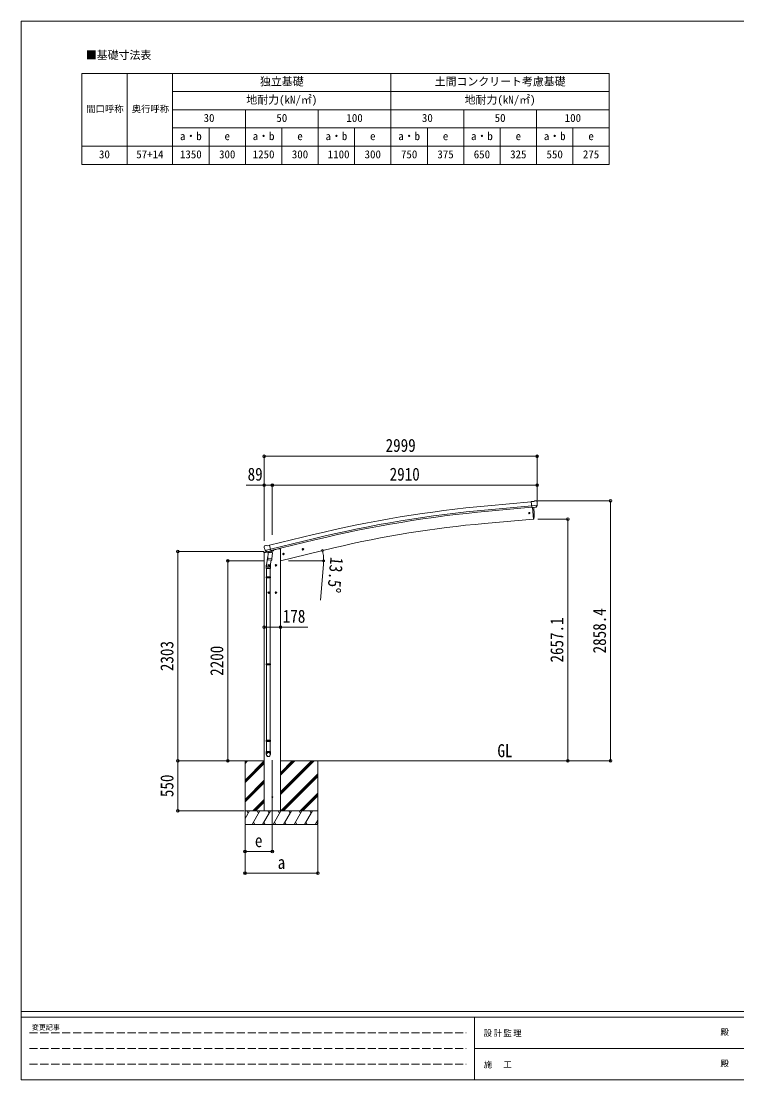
# Model space of a CAD drawing. Units: millimetres at full size, sheet at 1:30. Extents: x -8385 to 8479, y -5853 to 5787.
# Drawn here: x -8385 to -518, y -5853 to 5787 of the extents above; entities that cross this region are included whole.
import ezdxf
from ezdxf.enums import TextEntityAlignment as Align

# ---------------------------------------------------------------- set-up
doc = ezdxf.new("R2010")
doc.units = ezdxf.units.MM
doc.header["$LTSCALE"] = 30
doc.header["$PDMODE"] = 32
doc.header["$PDSIZE"] = 30
doc.linetypes.add('DASHED3', pattern=[4, 3, -1])
for name, color, linetype, lineweight in [('0-0_0', 7, 'Continuous', 9), ('0-1_本体', 4, 'Continuous', 9), ('0-2_部品', 7, 'Continuous', 9), ('0-8_PARTS2', 2, 'Continuous', 9), ('0-A_寸法', 6, 'Continuous', 9), ('0-F_PARTS1', 7, 'Continuous', 18), ('F-0_240', 7, 'Continuous', 9)]:
    doc.layers.add(name, color=color, linetype=linetype, lineweight=lineweight)
doc.styles.add('ＭＳ ゴシック', font='')
doc.styles.get('ＭＳ ゴシック').set_extended_font_data('MS Gothic')

msp = doc.modelspace()

# ---------------------------------------------------------------- linework, layer by layer
at = {"layer": '0-0_0', "color": 6}
for p, q in [((-1907.54, -2345.47), (-1907.54, 512.93)), ((-2376.56, 311.63), (-2376.56, -2345.47))]:
    msp.add_line(p, q, dxfattribs=at)
at = {"layer": '0-0_0'}
for p, q in [((-6298.79, -2345.47), (-5713.45, -2345.47)), ((-5924.7, -2556.7), (-5713.45, -2345.45)), ((-5924.7, -2345.47), (-5924.7, -3045.47)), ((-5924.7, -2372.85), (-5897.32, -2345.47)), ((-5924.7, -2358.71), (-5911.46, -2345.47)), ((-5924.7, -2570.84), (-5713.45, -2359.59)), ((-5924.7, -2584.98), (-5713.45, -2373.74)), ((-5535.45, -2716.23), (-5164.69, -2345.47)), ((-5535.45, -2687.95), (-5192.97, -2345.47)), ((-5535.45, -2702.09), (-5178.83, -2345.47)), ((-5535.45, -2504.1), (-5376.82, -2345.47)), ((-5535.45, -2489.96), (-5390.96, -2345.47)), ((-5535.45, -2475.82), (-5405.1, -2345.47)), ((-5535.45, -2345.47), (-2706.03, -2345.47)), ((-5124.7, -2345.47), (-5124.7, -3045.47)), ((-5924.7, -2768.83), (-5713.45, -2557.58)), ((-5530.84, -2895.47), (-5124.7, -2489.33)), ((-5516.7, -2895.47), (-5124.7, -2503.48)), ((-5502.56, -2895.47), (-5124.7, -2517.62)), ((-5924.7, -2782.97), (-5713.45, -2571.73)), ((-5924.7, -2797.12), (-5713.45, -2585.87)), ((-5839.21, -2895.47), (-5713.45, -2769.71)), ((-5825.07, -2895.47), (-5713.45, -2783.86)), ((-5318.71, -2895.47), (-5124.7, -2701.46)), ((-5304.57, -2895.47), (-5124.7, -2715.61)), ((-5290.42, -2895.47), (-5124.7, -2729.75)), ((-5124.7, -2895.47), (-5924.7, -2895.47)), ((-5924.7, -2979.3), (-5876.3, -2895.47)), ((-5891.3, -2921.45), (-5906.3, -2895.47)), ((-5847.43, -3045.47), (-5760.83, -2895.47)), ((-5810.92, -2895.47), (-5713.45, -2798)), ((-5775.83, -2921.45), (-5790.83, -2895.47)), ((-5731.96, -3045.47), (-5645.36, -2895.47)), ((-5660.36, -2921.45), (-5675.36, -2895.47)), ((-5616.49, -3045.47), (-5529.89, -2895.47)), ((-5544.89, -2921.45), (-5559.89, -2895.47)), ((-5501.02, -3045.47), (-5414.42, -2895.47)), ((-5429.42, -2921.45), (-5444.42, -2895.47)), ((-5385.55, -3045.47), (-5298.95, -2895.47)), ((-5328.95, -2895.47), (-5313.95, -2921.45)), ((-5270.08, -3045.47), (-5183.48, -2895.47)), ((-5198.48, -2921.45), (-5213.48, -2895.47)), ((-5832.43, -3019.49), (-5817.44, -3045.47)), ((-5716.96, -3019.49), (-5701.96, -3045.47)), ((-5601.49, -3019.49), (-5586.49, -3045.47)), ((-5486.02, -3019.49), (-5471.03, -3045.47)), ((-5370.55, -3019.49), (-5355.56, -3045.47)), ((-5255.08, -3019.49), (-5240.08, -3045.47)), ((-5154.61, -3045.47), (-5124.7, -2993.66)), ((-5139.61, -3019.49), (-5124.61, -3045.47)), ((-5924.7, -3045.47), (-5124.7, -3045.47))]:
    msp.add_line(p, q, dxfattribs=at)
at = {"layer": '0-1_本体'}
for p, q in [((-3254.46, 459.15), (-2777.13, 502.2)), ((-3250.58, 416.17), (-2773.41, 459.2)), ((-3249.07, 399.4), (-2771.9, 442.43)), ((-2764.68, 440.22), (-2753.42, 311.62)), ((-2753.42, 311.62), (-3291.37, 264.56)), ((-5653.98, 24.68), (-5171.1, 142.16)), ((-5643.95, -17.31), (-5160.86, 100)), ((-5639.97, -33.67), (-5156.89, 83.63)), ((-5713.45, -2895.47), (-5713.45, -58.92)), ((-5685.48, -42.21), (-5685.48, -42.76)), ((-5611.46, -27.96), (-5559.45, -15.47)), ((-5535.45, -15.47), (-5559.45, -15.47)), ((-4947.36, -4.29), (-5535.45, -145.47)), ((-5535.45, -15.47), (-5535.45, -2895.47))]:
    msp.add_line(p, q, dxfattribs=at)
at = {"layer": '0-1_本体', "color": 6}
msp.add_line((-5535.45, -875.65), (-5713.45, -875.65), dxfattribs=at)
at = {"layer": '0-1_本体'}
for centre, radius, start, end in [((-2078.4, -12594.87), 13106.9, 95.14794, 103.64794), ((-2078.4, -12594.87), 13063.74, 95.14794, 103.64794), ((-2078.4, -12594.87), 13046.9, 95.14794, 103.64794), ((-2312.77, -10998.1), 11305.08, 94.96591, 103.47643)]:
    msp.add_arc(centre, radius, start, end, dxfattribs=at)
at = {"layer": '0-2_部品'}
for p, q in [((-2750.74, 506.6), (-2777.31, 504.27)), ((-2771.65, 439.61), (-2777.31, 504.27)), ((-2750.74, 506.6), (-2739.02, 513.36)), ((-2724.12, 514.95), (-2737.78, 513.75)), ((-2714.98, 509.19), (-2720.47, 513.8)), ((-2713.92, 507.15), (-2713.8, 505.81)), ((-2714.44, 464.31), (-2773.36, 459.15)), ((-2761.69, 440.48), (-2771.65, 439.61)), ((-2753.62, 313.89), (-2764.68, 440.22)), ((-2728.08, 443.42), (-2735.79, 442.75)), ((-2725.69, 444.82), (-2714.76, 463.76)), ((-2753.38, 311.12), (-2753.62, 313.89)), ((-2750.77, 311.51), (-2753.38, 311.12)), ((-5715.44, 9.1), (-5715.16, 7.95)), ((-5711.22, 17.67), (-5715.08, 11.38)), ((-5708.12, 19.92), (-5694.94, 23.09)), ((-5680.38, 20.41), (-5693.64, 23.11)), ((-5680.38, 20.41), (-5654.45, 26.64)), ((-5716.01, -59.53), (-5672.99, -49.2)), ((-5716.01, -52.64), (-5716.01, -59.53)), ((-5687.56, -43.44), (-5713.71, -49.72)), ((-5701.38, -31.21), (-5643.88, -17.4)), ((-5684.53, -46.12), (-5700.91, -31.63)), ((-5672.94, -95.64), (-5688.85, -191.81)), ((-5681.82, -46.69), (-5674.3, -44.88)), ((-5680.99, -46.58), (-5679.46, -46.21)), ((-5679.46, -46.21), (-5642.75, -37.4)), ((-5677.62, -46.44), (-5677.67, -47.18)), ((-5676.91, -48.22), (-5651.1, -54.66)), ((-5670, -53.57), (-5674.67, -120.41)), ((-5624.31, -56.76), (-5670, -53.57)), ((-5668.22, -50.39), (-5668.45, -53.68)), ((-5648.7, -39.23), (-5649.73, -53.83)), ((-5642.75, -37.4), (-5641.22, -37.03)), ((-5639.67, -34.93), (-5638.73, -35)), ((-5638.73, -35), (-5625.41, -50.31)), ((-5634.43, -39.94), (-5615.29, -35.35)), ((-5628.98, -123.6), (-5624.31, -56.76)), ((-5625.41, -50.31), (-5625.86, -56.66)), ((-5611.46, -26.75), (-5611.46, -30.49)), ((-5511.89, -73.07), (-5492.44, -68.4)), ((-5507.33, -65.29), (-5509.46, -72.49)), ((-5500.03, -63.54), (-5507.33, -65.29)), ((-5499.83, -80.46), (-5504.5, -61.01)), ((-5494.87, -68.99), (-5500.03, -63.54)), ((-5497, -76.18), (-5494.87, -68.99)), ((-5297.96, -21.71), (-5278.51, -17.04)), ((-5293.4, -13.93), (-5295.53, -21.13)), ((-5286.1, -12.18), (-5293.4, -13.93)), ((-5285.9, -29.1), (-5290.57, -9.65)), ((-5280.93, -17.62), (-5286.1, -12.18)), ((-5283.07, -24.82), (-5280.93, -17.62)), ((-5691, -228.97), (-5691, -194.62)), ((-5645, -228.97), (-5691, -228.97)), ((-5689, -228.97), (-5689, -322.97)), ((-5675.53, -132.87), (-5674.66, -120.41)), ((-5675.13, -134.23), (-5675.14, -134.23)), ((-5628.98, -123.6), (-5674.67, -120.41)), ((-5654.45, -195.71), (-5674.45, -195.71)), ((-5673.69, -135.01), (-5631.99, -137.93)), ((-5664.45, -188.21), (-5670.95, -191.96)), ((-5670.95, -191.96), (-5670.95, -199.47)), ((-5670.95, -199.47), (-5664.45, -203.22)), ((-5664.45, -205.71), (-5664.45, -185.71)), ((-5657.95, -191.96), (-5664.45, -188.21)), ((-5637.42, -137.55), (-5648.15, -201.13)), ((-5647, -228.97), (-5647, -322.97)), ((-5645, -194.32), (-5645, -228.97)), ((-5629, -123.6), (-5629.88, -136.3)), ((-5574.45, -195.71), (-5594.45, -195.71)), ((-5584.45, -188.21), (-5590.95, -191.96)), ((-5590.95, -191.96), (-5590.95, -199.47)), ((-5590.95, -199.47), (-5584.45, -203.22)), ((-5584.45, -205.71), (-5584.45, -185.71)), ((-5577.95, -191.96), (-5584.45, -188.21)), ((-5691, -324.97), (-5690, -322.97)), ((-5645, -324.97), (-5691, -324.97)), ((-5645, -332.97), (-5691, -332.97)), ((-5646, -322.97), (-5690, -322.97)), ((-5646, -334.97), (-5690, -334.97)), ((-5689, -334.97), (-5689, -1279.16)), ((-5647, -334.97), (-5647, -1279.16)), ((-5645, -324.97), (-5646, -322.97)), ((-5645, -332.97), (-5646, -334.97)), ((-5645, -324.97), (-5645, -332.97)), ((-5654.45, -495.71), (-5674.45, -495.71)), ((-5664.45, -488.21), (-5670.95, -491.96)), ((-5670.95, -491.96), (-5670.95, -499.47)), ((-5670.95, -499.47), (-5664.45, -503.22)), ((-5664.45, -505.71), (-5664.45, -485.71)), ((-5657.95, -491.96), (-5664.45, -488.21)), ((-5574.45, -495.71), (-5594.45, -495.71)), ((-5584.45, -488.21), (-5590.95, -491.96)), ((-5590.95, -491.96), (-5590.95, -499.47)), ((-5590.95, -499.47), (-5584.45, -503.22)), ((-5584.45, -505.71), (-5584.45, -485.71)), ((-5577.95, -491.96), (-5584.45, -488.21)), ((-5691, -1281.16), (-5690, -1279.16)), ((-5646, -1279.16), (-5690, -1279.16)), ((-5645, -1281.16), (-5646, -1279.16)), ((-5645, -1281.16), (-5691, -1281.16)), ((-5645, -1289.16), (-5691, -1289.16)), ((-5646, -1291.16), (-5690, -1291.16)), ((-5689, -1291.16), (-5689, -2119.35)), ((-5647, -1291.16), (-5647, -2119.35)), ((-5645, -1289.16), (-5646, -1291.16)), ((-5645, -1281.16), (-5645, -1289.16)), ((-5691, -2121.35), (-5690, -2119.35)), ((-5645, -2121.35), (-5691, -2121.35)), ((-5645, -2129.35), (-5691, -2129.35)), ((-5646, -2119.35), (-5690, -2119.35)), ((-5646, -2131.35), (-5690, -2131.35)), ((-5689, -2131.35), (-5689, -2241.35)), ((-5647, -2131.35), (-5647, -2241.35)), ((-5645, -2121.35), (-5646, -2119.35)), ((-5645, -2129.35), (-5646, -2131.35)), ((-5645, -2121.35), (-5645, -2129.35)), ((-5691, -2275.49), (-5691, -2241.35)), ((-5645, -2241.35), (-5691, -2241.35)), ((-5645, -2275.49), (-5645, -2241.35))]:
    msp.add_line(p, q, dxfattribs=at)
for points in [[(-2761.69, 440.48), (-2761.42, 440.41), (-2736.04, 442.63), (-2735.79, 442.75)], [(-2748.23, 314.35), (-2747.39, 339.97), (-2747.19, 366.47), (-2747.66, 392.96), (-2748.81, 419.43), (-2750.31, 441.38)], [(-2714.37, 464.94), (-2714.66, 463.95), (-2714.76, 463.76)], [(-5649.02, -38.81), (-5639.3, -36.48), (-5654.45, 26.64)], [(-5701.65, -30.63), (-5701.07, -31.48), (-5700.91, -31.63)], [(-5649.02, -38.81), (-5649.26, -38.96), (-5674.02, -44.91), (-5674.3, -44.88)], [(-5509.46, -72.49), (-5504.3, -77.93), (-5497, -76.18)], [(-5295.53, -21.13), (-5290.36, -26.57), (-5283.07, -24.82)], [(-5664.45, -203.22), (-5657.95, -199.47), (-5657.95, -191.96)], [(-5584.45, -203.22), (-5577.95, -199.47), (-5577.95, -191.96)], [(-5691, -324.97), (-5691, -332.97), (-5690, -334.97)], [(-5664.45, -503.22), (-5657.95, -499.47), (-5657.95, -491.96)], [(-5584.45, -503.22), (-5577.95, -499.47), (-5577.95, -491.96)], [(-5691, -1281.16), (-5691, -1289.16), (-5690, -1291.16)], [(-5691, -2121.35), (-5691, -2129.35), (-5690, -2131.35)]]:
    msp.add_lwpolyline(points, dxfattribs=at)
for centre, radius in [((-2799.45, 378.76), 6.5), ((-5502.17, -70.74), 8.5), ((-5502.17, -70.74), 7.7), ((-5502.17, -70.74), 6.5), ((-5288.23, -19.38), 8.5), ((-5288.23, -19.38), 7.7), ((-5288.23, -19.38), 6.5), ((-5664.45, -195.71), 8.5), ((-5664.45, -195.71), 7.7), ((-5664.45, -195.71), 6.5), ((-5584.45, -195.71), 8.5), ((-5584.45, -195.71), 7.7), ((-5584.45, -195.71), 6.5), ((-5664.45, -495.71), 8.5), ((-5664.45, -495.71), 7.7), ((-5664.45, -495.71), 6.5), ((-5584.45, -495.71), 8.5), ((-5584.45, -495.71), 7.7), ((-5584.45, -495.71), 6.5)]:
    msp.add_circle(centre, radius, dxfattribs=at)
at = {"layer": '0-2_部品', "color": 4}
msp.add_circle((-5624.45, -2745.47), 4.5, dxfattribs=at)
at = {"layer": '0-2_部品'}
for centre, radius, start, end in [((-2737.52, 510.76), 3, 95, 120), ((-2723.68, 509.97), 5, 50.00648, 94.99352), ((-2915.43, 488.17), 202.4, 353.4085, 5), ((-2751.21, 314.48), 3, 278.50322, 357.46219), ((-5518.36, 55.2), 202.4, 193.5, 205.09125), ((-5706.96, 15.06), 5, 103.5, 148.5), ((-5694.24, 20.17), 3, 78.5, 103.5), ((-5713.01, -52.64), 3, 103.5, 180), ((-5681.1, -46.09), 0.5, 248.23754, 283.5), ((-5678.12, -46.41), 0.5, 356, 103.5), ((-5676.67, -47.25), 1, 176, 256), ((-5650.75, -53.69), 1.03, 250.03897, 351.96569), ((-5648.11, -39.31), 0.604, 100.59842, 172.20595), ((-5641.34, -36.55), 0.5, 283.5, 318.76246), ((-5616.46, -30.49), 5, 283.5, 0), ((-5661, -194.62), 30, 177.45142, 180), ((-5673.59, -133.05), 1.95, 175.04017, 217.47766), ((-5673.55, -133.02), 2, 217.40962, 266), ((-5631.85, -135.93), 2, 266, 349.46843)]:
    msp.add_arc(centre, radius, start, end, dxfattribs=at)
for centre, major_axis, ratio, start_param, end_param in [((-2709.59, 511.2), (-15.35, 3.44), 0.101033, 5.97514262, 5.97537366), ((-2716.91, 506.9), (2.71, -1.31), 0.997474, 0.53665673, 1.32256522), ((-2728.35, 446.41), (1.62, -2.54), 0.997631, 5.80419048, 5.89294842), ((-2728.42, 446.52), (-3.5, 2.17), 0.650902, 2.11455212, 2.18736272), ((-2728.29, 446.33), (1.62, -2.54), 0.997631, 5.96575902, 6.76218013), ((-5712.52, 9.81), (-1.57, -2.57), 0.99628, 4.71238898, 5.49965061), ((-5682.54, -43.86), (-0.73, -2.92), 0.997631, 5.80419048, 6.60061159), ((-5682.49, -43.64), (2.63, 3.16), 0.650902, 4.09582259, 4.16863319), ((-5682.52, -43.76), (-0.73, -2.92), 0.997631, 0.39023689, 0.47899483), ((-5668, -194.32), (23, 0), 0.996195, 2.55602575, 6.56630284), ((-5668, -194.32), (21, 0), 0.996195, 2.93491471, 5.95123941), ((-5668, -2273.75), (-23, 0), 0.996195, 3.14159265, 6.28318531), ((-5668, -2275.49), (-23, 0), 0.996195, 3.14159265, 6.28318531), ((-5668, -2275.49), (0, -23.43), 0.981806, 4.71238898, 7.85398163)]:
    msp.add_ellipse(centre, major_axis=major_axis, ratio=ratio, start_param=start_param, end_param=end_param, dxfattribs=at)
msp.add_ellipse((-5668, -2275.49), major_axis=(21, 0), ratio=0.996195, dxfattribs=at)
at = {"layer": '0-8_PARTS2'}
msp.add_line((-5624.45, -2336.26), (-5624.45, -3095.47), dxfattribs=at)
at = {"layer": '0-A_寸法'}
for p, q in [((-5713.45, 1002.89), (-2714.45, 1002.89)), ((-5713.45, 686.27), (-5713.45, 74.04)), ((-5713.45, 686.27), (-5624.45, 686.27)), ((-5624.45, 686.27), (-5624.45, 138.41)), ((-5624.45, 686.27), (-2714.45, 686.27)), ((-1907.54, 512.93), (-2705.38, 512.93)), ((-2376.56, 311.63), (-2705.38, 311.63)), ((-6663.02, -2345.47), (-6663.02, -42.47)), ((-6663.02, -42.47), (-5717.94, -42.47)), ((-6115.05, -2345.47), (-6115.05, -145.47)), ((-6115.05, -145.47), (-5717.94, -145.47)), ((-5445.95, -145.47), (-5059.1, -145.47)), ((-5061.95, -187.93), (-5096.31, -580.43)), ((-5535.45, -875.65), (-5235.45, -875.65)), ((-6663.02, -2345.47), (-5934.91, -2345.47)), ((-6663.02, -2895.47), (-6663.02, -2345.47)), ((-2376.56, -2345.47), (-2705.38, -2345.47)), ((-1907.54, -2345.47), (-2376.56, -2345.47)), ((-6663.02, -2895.47), (-5934.91, -2895.47)), ((-5924.7, -3581.84), (-5924.7, -3052.89)), ((-5924.7, -3341.86), (-5924.7, -3052.89)), ((-5624.45, -3341.86), (-5624.45, -3052.89)), ((-5124.7, -3581.84), (-5124.7, -3052.89)), ((-5624.45, -3341.86), (-5924.7, -3341.86)), ((-5924.7, -3581.84), (-5124.7, -3581.84))]:
    msp.add_line(p, q, dxfattribs=at)
for points in [[(-5713.45, 1002.89), (-5713.45, 686.27), (-5913.45, 686.27)], [(-2714.45, 1002.89), (-2714.45, 686.27), (-2714.45, 518.71)]]:
    msp.add_lwpolyline(points, dxfattribs=at)
for centre in [(-5073.55, -31.82), (-5060.1, -145.47)]:
    msp.add_circle(centre, 10.62, dxfattribs=at)
for start, end in [(0, 13.5), (354.99678, 0)]:
    msp.add_arc((-5546.95, -145.47), 486.86, start, end, dxfattribs=at)
for p in [(-5713.45, 1002.89), (-2714.45, 1002.89), (-5713.45, 686.27), (-5624.45, 686.27), (-2714.45, 686.27), (-1907.54, 512.93), (-2376.56, 311.63), (-6663.02, -42.47), (-6115.05, -145.47), (-5713.45, -875.65), (-5535.45, -875.65), (-6663.02, -2345.47), (-6115.05, -2345.47), (-2376.56, -2345.47), (-1907.54, -2345.47), (-6663.02, -2895.47), (-5924.7, -3341.86), (-5624.45, -3341.86), (-5924.7, -3581.84), (-5124.7, -3581.84)]:
    msp.add_point(p, dxfattribs=at)
at = {"layer": '0-F_PARTS1'}
for p, q in [((-7720.09, 5212.95), (-1920.09, 5212.95)), ((-7720.09, 5212.95), (-7720.09, 4212.95)), ((-7220.09, 5212.95), (-7220.09, 4212.95)), ((-4320.09, 5212.95), (-4320.09, 4212.95)), ((-6720.09, 5012.95), (-1920.09, 5012.95)), ((-6720.09, 4812.95), (-1920.09, 4812.95)), ((-3520.09, 4812.95), (-3520.09, 4212.95)), ((-6720.09, 4612.95), (-1920.09, 4612.95)), ((-3120.09, 4612.95), (-3120.09, 4212.95)), ((-2320.09, 4612.95), (-2320.09, 4212.95))]:
    msp.add_line(p, q, dxfattribs=at)
for points in [[(-6720.09, 5212.95), (-6720.09, 5012.95), (-6720.09, 4412.95), (-6720.09, 4212.95)], [(-1920.09, 5212.95), (-1920.09, 4612.95), (-1920.09, 4212.95)], [(-5920.09, 4812.95), (-5920.09, 4612.95), (-5920.09, 4212.95)], [(-5120.09, 4812.95), (-5120.09, 4612.95), (-5120.09, 4212.95)], [(-2720.09, 4812.95), (-2720.09, 4412.95), (-2720.09, 4212.95)], [(-6320.09, 4612.95), (-6320.09, 4412.95), (-6320.09, 4212.95)], [(-5520.09, 4612.95), (-5520.09, 4412.95), (-5520.09, 4212.95)], [(-4720.09, 4612.95), (-4720.09, 4412.95), (-4720.09, 4212.95)], [(-3920.09, 4612.95), (-3920.09, 4412.95), (-3920.09, 4212.95)], [(-7720.09, 4412.95), (-6720.09, 4412.95), (-1920.09, 4412.95)], [(-7720.09, 4212.95), (-7220.09, 4212.95), (-4320.09, 4212.95), (-2720.09, 4212.95), (-1920.09, 4212.95)]]:
    msp.add_lwpolyline(points, dxfattribs=at)
at = {"layer": 'F-0_240', "color": 5}
for p, q in [((-8385.45, 5787.34), (-8385.45, -5852.66)), ((-8385.45, 5787.34), (8054.55, 5787.34)), ((-8385.45, -5102.66), (8054.55, -5102.66)), ((-8385.45, -5162.66), (5387.79, -5162.66)), ((-3402.21, -5162.66), (-3402.21, -5852.66)), ((-3402.21, -5507.66), (2747.79, -5507.66)), ((-8385.45, -5852.66), (8054.55, -5852.66))]:
    msp.add_line(p, q, dxfattribs=at)
at = {"layer": 'F-0_240', "color": 4, "linetype": 'DASHED3'}
for p, q in [((-8295.46, -5335.16), (-3492.21, -5335.16)), ((-8295.46, -5507.66), (-3492.21, -5507.66)), ((-8295.46, -5680.16), (-3492.21, -5680.16))]:
    msp.add_line(p, q, dxfattribs=at)

# ---------------------------------------------------------------- texts
at = {"layer": '0-0_0', "style": 'ＭＳ ゴシック', "width": 0.85}
msp.add_text('GL', height=143, dxfattribs=at).set_placement((-3149.65, -2347.91), align=Align.BOTTOM_LEFT)
at = {"layer": '0-A_寸法', "color": 7, "style": 'ＭＳ ゴシック', "width": 0.85}
for s, p in [('2999', (-4378.95, 1008.89)), ('89', (-5895.95, 692.27)), ('2910', (-4334.45, 692.27)), ('178', (-5509.2, -869.65)), ('e', (-5815.95, -3336.86)), ('a', (-5565.95, -3576.84))]:
    msp.add_text(s, height=143, dxfattribs=at).set_placement(p, align=Align.BOTTOM_LEFT)
for s, rotation, p in [('13.5°', 264.997, (-5027.73, -98.07)), ('2858.4', 90, (-1913.54, -1163.77)), ('2657.1', 90, (-2382.56, -1264.42)), ('2303', 90, (-6669.02, -1358.97)), ('2200', 90, (-6121.05, -1410.47)), ('550', 90, (-6669.02, -2744.22))]:
    msp.add_text(s, height=143, rotation=rotation, dxfattribs=at).set_placement(p, align=Align.BOTTOM_LEFT)
at = {"layer": '0-F_PARTS1', "style": 'ＭＳ ゴシック'}
for s, height, p in [('■基礎寸法表', 87.98, (-7674.79, 5344.39)), ('独立基礎', 87.98, (-5760.09, 5052.95)), ('土間コンクリート考慮基礎', 87.98, (-3840.09, 5052.95)), ('地耐力(kN/㎡)', 87.98, (-5910.09, 4852.95)), ('地耐力(kN/㎡)', 87.98, (-3510.09, 4852.95)), ('間口呼称', 73.31, (-7670.09, 4762.95)), ('奥行呼称', 73.31, (-7170.09, 4762.95)), ('30', 87.98, (-6380.09, 4652.95)), ('50', 87.98, (-5580.09, 4652.95)), ('100', 87.98, (-4810.09, 4652.95)), ('30', 87.98, (-3980.09, 4652.95)), ('50', 87.98, (-3180.09, 4652.95)), ('100', 87.98, (-2410.09, 4652.95)), ('a・b', 87.98, (-6640.09, 4452.95)), ('e', 87.98, (-6150.09, 4452.95)), ('a・b', 87.98, (-5840.09, 4452.95)), ('e', 87.98, (-5350.09, 4452.95)), ('a・b', 87.98, (-5040.09, 4452.95)), ('e', 87.98, (-4550.09, 4452.95)), ('a・b', 87.98, (-4240.09, 4452.95)), ('e', 87.98, (-3750.09, 4452.95)), ('a・b', 87.98, (-3440.09, 4452.95)), ('e', 87.98, (-2950.09, 4452.95)), ('a・b', 87.98, (-2640.09, 4452.95)), ('e', 87.98, (-2150.09, 4452.95)), ('30', 87.98, (-7530.09, 4252.95)), ('57+14', 87.98, (-7120.09, 4252.95)), ('1350', 87.98, (-6640.09, 4252.95)), ('300', 87.98, (-6210.09, 4252.95)), ('1250', 87.98, (-5840.09, 4252.95)), ('300', 87.98, (-5410.09, 4252.95)), ('1100', 87.98, (-5015.09, 4252.95)), ('300', 87.98, (-4610.09, 4252.95)), ('750', 87.98, (-4210.09, 4252.95)), ('375', 87.98, (-3810.09, 4252.95)), ('650', 87.98, (-3410.09, 4252.95)), ('325', 87.98, (-3010.09, 4252.95)), ('550', 87.98, (-2610.09, 4252.95)), ('275', 87.98, (-2210.09, 4252.95))]:
    msp.add_text(s, height=height, dxfattribs=at).set_placement(p, align=Align.BOTTOM_LEFT)
at = {"layer": 'F-0_240', "style": 'ＭＳ ゴシック'}
for s, height, p in [('変更記事', 54.99, (-8268.23, -5320.16)), ('殿', 65.98, (-697.92, -5380.16)), ('殿', 65.98, (-697.92, -5725.16))]:
    msp.add_text(s, height=height, dxfattribs=at).set_placement(p, align=Align.BOTTOM_LEFT)
at = {"layer": 'F-0_240', "char_height": 65.98, "attachment_point": 7, "style": 'ＭＳ ゴシック'}
for s, insert in [('\\T1.17;設計監理', (-3300.89, -5380.16)), ('\\T1.17;施\u3000工', (-3300.89, -5725.16))]:
    msp.add_mtext(s, dxfattribs=dict(at, insert=insert))

doc.saveas('drawing.dxf')
